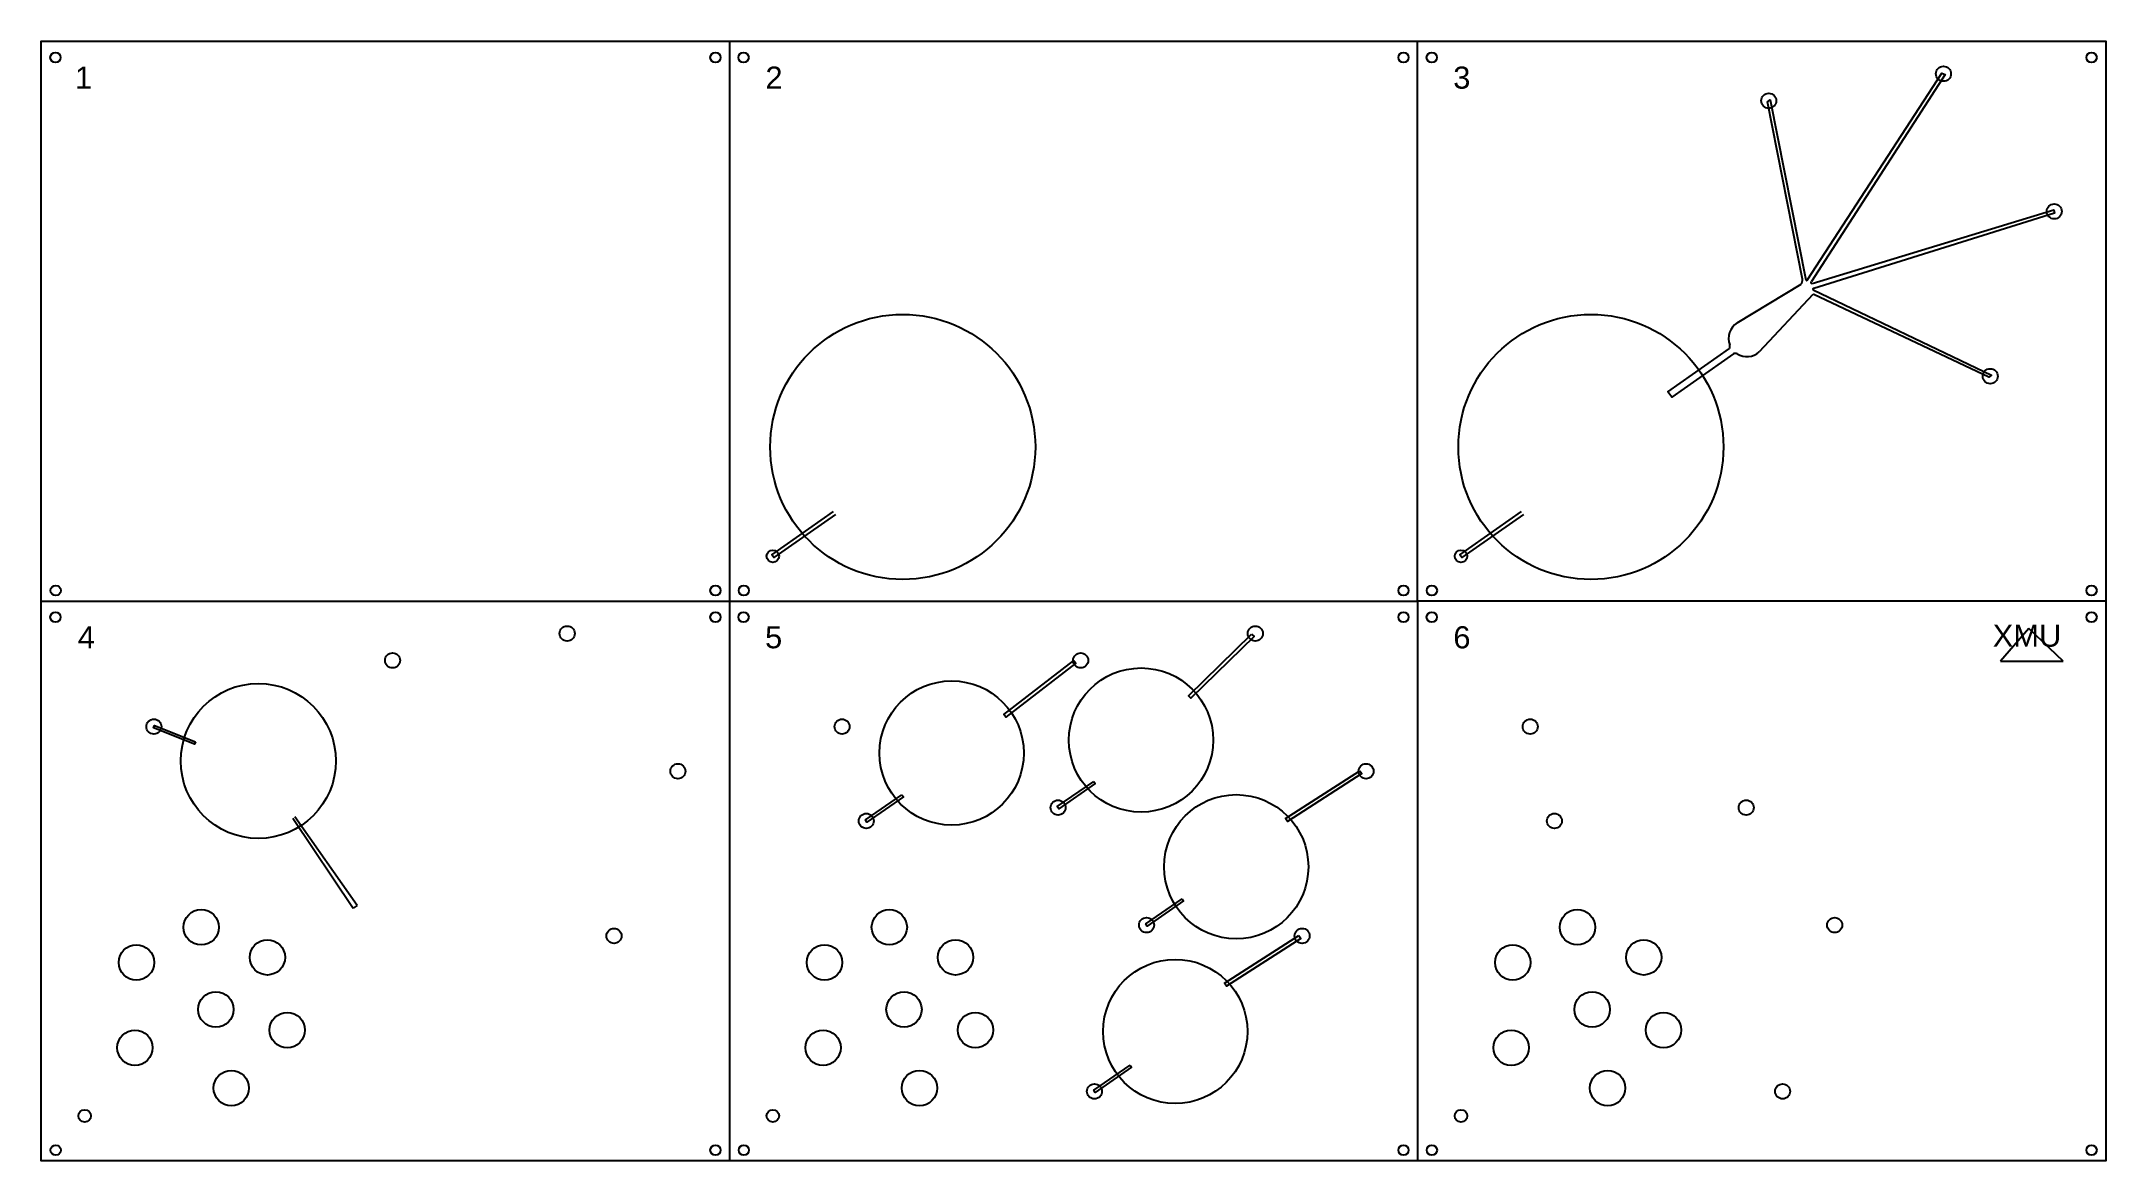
# Model space of a CAD drawing. Header units: millimetres. Extents: x 2541 to 2774, y 1705 to 1832.
import ezdxf

# ---------------------------------------------------------------- set-up
doc = ezdxf.new("R2010")
doc.units = ezdxf.units.MM
doc.styles.get("Standard").update_dxf_attribs({"font": 'arial.ttf'})

msp = doc.modelspace()

# ---------------------------------------------------------------- linework, layer by layer
at = {"color": 2}
for p, q in [((2765.6, 1765.43), (2762.39, 1761.74)), ((2769.48, 1761.74), (2765.6, 1765.43)), ((2762.39, 1761.74), (2769.48, 1761.74)), ((2569.19, 1743.99), (2576, 1733.77)), ((2576.45, 1734.09), (2569.39, 1744.12)), ((2576.45, 1734.09), (2576, 1733.77))]:
    msp.add_line(p, q, dxfattribs=at)
for points in [[(2540.72, 1768.56), (2540.72, 1831.92), (2618.58, 1831.92), (2618.58, 1768.56)], [(2618.58, 1831.92), (2696.44, 1831.92)], [(2740.52, 1804.87), (2755.75, 1828.32), (2756.13, 1828.17), (2740.99, 1804.73)], [(2739.97, 1804.99), (2736.02, 1825.06), (2736.33, 1825.31), (2740.36, 1804.9)], [(2741.07, 1804.5), (2768.44, 1812.85), (2768.5, 1812.46), (2741.26, 1803.93)], [(2732.6, 1800.05), (2739.82, 1804.43)], [(2741.17, 1803.24), (2735.1, 1796.77)], [(2741.21, 1803.8), (2761.39, 1794.13), (2761.08, 1793.89), (2741.28, 1803.25)], [(2732.17, 1796.53), (2725.19, 1791.63), (2724.74, 1792.24), (2731.72, 1797.14)], [(2630.58, 1778.37), (2623.6, 1773.47), (2623.37, 1773.8), (2630.35, 1778.7)], [(2708.44, 1778.37), (2701.46, 1773.47), (2701.23, 1773.8), (2708.21, 1778.7)], [(2618.58, 1768.56), (2696.44, 1768.56), (2696.44, 1705.2), (2618.58, 1705.2)], [(2774.29, 1768.56), (2774.29, 1705.2), (2696.44, 1705.2)]]:
    msp.add_lwpolyline(points, dxfattribs=at)
for points in [[(2696.44, 1831.92), (2774.29, 1831.92), (2774.29, 1768.56), (2696.44, 1768.56)], [(2540.72, 1768.56), (2618.58, 1768.56), (2618.58, 1705.2), (2540.72, 1705.2)], [(2677.66, 1764.82), (2677.94, 1764.54), (2670.78, 1757.56), (2670.51, 1757.84)], [(2657.53, 1761.83), (2657.77, 1761.52), (2649.86, 1755.41), (2649.61, 1755.72)], [(2558.16, 1752.62), (2558.05, 1752.34), (2553.41, 1754.2), (2553.52, 1754.48)], [(2659.79, 1748.14), (2659.96, 1747.89), (2655.85, 1745.05), (2655.67, 1745.29)], [(2689.9, 1749.35), (2690.12, 1749.02), (2681.71, 1743.61), (2681.49, 1743.94)], [(2638.09, 1746.63), (2638.26, 1746.38), (2634.14, 1743.54), (2633.97, 1743.78)], [(2669.8, 1734.84), (2669.97, 1734.6), (2665.85, 1731.75), (2665.68, 1732)], [(2683, 1730.7), (2683.21, 1730.37), (2674.8, 1724.96), (2674.59, 1725.3)], [(2663.91, 1716.02), (2664.08, 1715.77), (2659.97, 1712.92), (2659.8, 1713.17)]]:
    msp.add_lwpolyline(points, close=True, dxfattribs=at)
for centre, radius in [((2542.32, 1830.09), 0.579), ((2616.99, 1830.09), 0.579), ((2620.18, 1830.09), 0.579), ((2694.85, 1830.09), 0.579), ((2698.04, 1830.09), 0.579), ((2755.94, 1828.24), 0.85), ((2772.7, 1830.09), 0.579), ((2736.17, 1825.19), 0.85), ((2768.47, 1812.66), 0.85), ((2638.19, 1786), 15), ((2716.05, 1786), 15), ((2761.23, 1794.01), 0.85), ((2623.49, 1773.63), 0.703), ((2701.35, 1773.63), 0.703), ((2542.35, 1769.75), 0.579), ((2616.99, 1769.75), 0.579), ((2620.21, 1769.75), 0.579), ((2694.85, 1769.75), 0.579), ((2698.06, 1769.75), 0.579), ((2772.7, 1769.75), 0.579), ((2542.32, 1766.73), 0.579), ((2616.99, 1766.73), 0.579), ((2620.18, 1766.73), 0.579), ((2694.85, 1766.73), 0.579), ((2698.04, 1766.73), 0.579), ((2772.7, 1766.73), 0.579), ((2600.22, 1764.88), 0.85), ((2678.08, 1764.88), 0.85), ((2580.46, 1761.83), 0.85), ((2658.32, 1761.83), 0.85), ((2565.28, 1750.45), 8.77), ((2643.72, 1751.35), 8.16), ((2665.15, 1752.82), 8.16), ((2553.46, 1754.34), 0.85), ((2631.32, 1754.34), 0.85), ((2709.18, 1754.34), 0.85), ((2612.75, 1749.29), 0.85), ((2690.61, 1749.29), 0.85), ((2655.76, 1745.17), 0.85), ((2675.92, 1738.48), 8.16), ((2733.62, 1745.17), 0.85), ((2634.06, 1743.66), 0.85), ((2711.92, 1743.66), 0.85), ((2558.81, 1731.63), 2), ((2636.67, 1731.63), 2), ((2714.52, 1731.63), 2), ((2605.52, 1730.65), 0.85), ((2665.77, 1731.87), 0.85), ((2683.37, 1730.65), 0.85), ((2743.63, 1731.87), 0.85), ((2551.48, 1727.64), 2), ((2566.3, 1728.22), 2), ((2629.34, 1727.64), 2), ((2644.16, 1728.22), 2), ((2707.2, 1727.64), 2), ((2722.02, 1728.22), 2), ((2669.02, 1719.83), 8.16), ((2560.47, 1722.32), 2), ((2638.33, 1722.32), 2), ((2716.19, 1722.32), 2), ((2568.55, 1719.99), 2), ((2646.41, 1719.99), 2), ((2724.26, 1719.99), 2), ((2551.32, 1717.99), 2), ((2629.17, 1717.99), 2), ((2707.03, 1717.99), 2), ((2562.22, 1713.42), 2), ((2640.08, 1713.42), 2), ((2717.94, 1713.42), 2), ((2659.88, 1713.05), 0.85), ((2737.74, 1713.05), 0.85), ((2545.63, 1710.27), 0.703), ((2623.49, 1710.27), 0.703), ((2701.35, 1710.27), 0.703), ((2542.35, 1706.39), 0.579), ((2616.99, 1706.39), 0.579), ((2620.21, 1706.39), 0.579), ((2694.85, 1706.39), 0.579), ((2698.06, 1706.39), 0.579), ((2772.7, 1706.39), 0.579)]:
    msp.add_circle(centre, radius, dxfattribs=at)
for centre, radius, start, end in [((2739.33, 1804.87), 0.652, 317.914, 10.9166), ((2740.45, 1804.93), 0.0911, 197.8306, 318.747), ((2741.07, 1804.63), 0.132, 130.345, 268.1528), ((2741.24, 1803.86), 0.0701, 75.2349, 238.7019), ((2741.24, 1803.17), 0.092, 64.5778, 133.3253), ((2733.7, 1798.29), 2.07, 121.983, 200.9576), ((2731.18, 1797.4), 0.6, 333.6305, 14.0863), ((2732.39, 1796.11), 0.474, 64.7391, 117.1237), ((2733.7, 1798.29), 2.07, 237.7197, 312.5682)]:
    msp.add_arc(centre, radius, start, end, dxfattribs=at)

# ---------------------------------------------------------------- texts
at = {"color": 3}
for s, p in [('1', (2544.52, 1826.56)), ('2', (2622.65, 1826.56)), ('3', (2700.47, 1826.56)), ('XMU', (2761.51, 1763.38)), ('4', (2544.85, 1763.21)), ('5', (2622.61, 1763.21)), ('6', (2700.48, 1763.2))]:
    msp.add_text(s, height=2.5, dxfattribs=at).set_placement(p)

doc.saveas('drawing.dxf')
